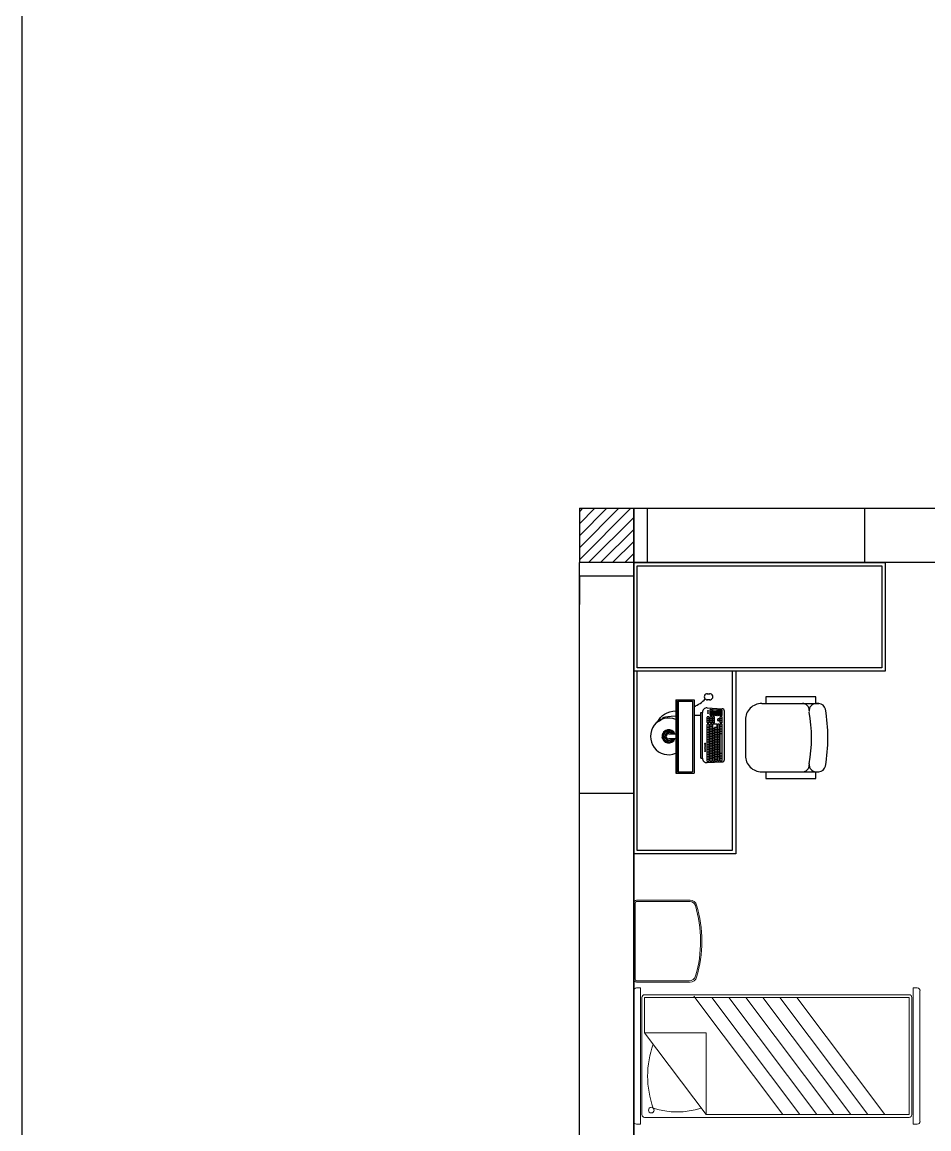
# Model space of a CAD drawing. Header units: inches. Extents: x 5 to 80005, y 6 to 60006.
# Drawn here: x 5 to 6675, y 24672 to 32813 of the extents above; entities that cross this region are included whole.
import ezdxf

# ---------------------------------------------------------------- set-up
doc = ezdxf.new("R2010")
doc.units = ezdxf.units.IN
doc.header["$MEASUREMENT"] = 0
doc.linetypes.add('ACAD_ISO08W100', pattern=[36, 24, -3, 6, -3])

# ---------------------------------------------------------------- blocks, each defined once
blk = doc.blocks.new('columnn')
h = blk.add_hatch()
h.set_pattern_fill('ANSI31', color=256, scale=500)
h.set_pattern_definition([(45, (-20875.046, -16891.983), (-44.19417, 44.19417), [])])
h.paths.add_polyline_path([(0, 200), (-200, 200), (-200, 0), (0, 0)])
h.paths.add_polyline_path([(200, 200), (0, 200), (0, 0), (200, 0)])
h.paths.add_polyline_path([(0, 0), (-200, 0), (-200, -200), (0, -200)])
h.paths.add_polyline_path([(200, 0), (0, 0), (0, -200), (200, -200)])
for p, q in [((-200, 200), (-200, -200)), ((-200, 200), (200, 200)), ((200, -200), (200, 200)), ((200, -200), (-200, -200))]:
    blk.add_line(p, q)
blk = doc.blocks.new('bed025')
at = {"color": 0, "linetype": 'Continuous', "lineweight": 18}
for p, q in [((-481.3, 0), (481.3, 0)), ((564.2, 0), (1125.7, 0)), ((-501.3, -20.1), (-501.3, -50.1)), ((-501.3, -50.1), (501.3, -50.1)), ((-451.2, -80.2), (-451.2, -2025.3)), ((-431.1, -60.2), (431.1, -60.2)), ((170.4, -80.2), (-431.1, -531.4)), ((170.4, -80.2), (431.1, -80.2)), ((170.4, -531.4), (170.4, -80.2)), ((431.1, -80.2), (431.1, -2025.3)), ((451.2, -80.2), (451.2, -2025.3)), ((501.3, -20.1), (501.3, -50.1)), ((544.1, -414.6), (544.1, -20.1)), ((554.2, -407.1), (554.2, -20.1)), ((564.2, -10), (1125.7, -10)), ((1135.7, -20.1), (1135.7, -414.6)), ((1145.7, -20.1), (1145.7, -414.6)), ((441.2, -441.2), (-431.1, -1095.4)), ((-431.1, -531.4), (-431.1, -2025.3)), ((-431.1, -531.4), (170.4, -531.4)), ((431.1, -574), (-431.1, -1220.7)), ((431.1, -699.3), (-431.1, -1346)), ((431.1, -824.7), (-431.1, -1471.4)), ((431.1, -950), (-431.1, -1596.7)), ((431.1, -1075.3), (-431.1, -1722)), ((431.1, -1200.7), (-431.1, -1847.3)), ((-431.1, -2025.3), (431.1, -2025.3)), ((-501.3, -2055.4), (-501.3, -2085.5)), ((-501.3, -2055.4), (501.3, -2055.4)), ((-481.3, -2105.5), (481.3, -2105.5)), ((-431.1, -2045.4), (431.1, -2045.4)), ((501.3, -2055.4), (501.3, -2085.5))]:
    blk.add_line(p, q, dxfattribs=at)
blk.add_circle((-397.8, -128.9), 20.7, dxfattribs=at)
for centre, radius, start, end in [((-481.3, -20.1), 20.1, 90, 180), ((-431.1, -80.2), 20.1, 90, 180), ((431.1, -80.2), 20.1, 0, 90), ((481.3, -20.1), 20.1, 0, 90), ((564.2, -20.1), 20.1, 90, 180), ((564.2, -20.1), 10, 90, 180), ((1125.7, -20.1), 20.1, 0, 90), ((1125.7, -20.1), 10, 0, 90), ((136.1, -318.7), 547.5, 161.24183, 198.75817), ((-147.6, -800.7), 698.7, 70.36718, 109.63282), ((594.3, -414.6), 50.1, 180, 253.39845), ((604.3, -407.1), 50.1, 180, 253.89153), ((844.9, 426.1), 927.4, 253.39845, 286.60155), ((844.9, 426.1), 917.4, 253.89153, 286.60155), ((1095.6, -414.6), 40.1, 286.60155, 0), ((1095.6, -414.6), 50.1, 286.60155, 0), ((-431.1, -2025.3), 20.1, 180, 270), ((431.1, -2025.3), 20.1, 270, 0), ((-481.3, -2085.5), 20.1, 180, 270), ((481.3, -2085.5), 20.1, 270, 0)]:
    blk.add_arc(centre, radius, start, end, dxfattribs=at)

msp = doc.modelspace()

# ---------------------------------------------------------------- hatches: boundary and pattern name
h = msp.add_hatch()
h.set_pattern_fill('HEX', color=256, scale=25, angle=45, style=0)
h.set_pattern_definition([(45, (-8834.718, 22828.0016), (-3.8273277, 3.8273277), [3.125, -6.25]), (165, (-8834.718, 22828.0016), (-1.4008992, -5.228227), [3.125, -6.25]), (105, (-8832.508, 22830.2113), (-5.228227, -1.4008992), [3.125, -6.25])])
h.paths.add_polyline_path([(4795.64152, 27578.27393), (4806.76335, 27578.27393, 4.9243717242), (4806.76335, 27539.90393), (4795.64152, 27539.90393, -3.82341599)])

# ---------------------------------------------------------------- linework, layer by layer
for p, q in [((4503.79238, 29237.79966), (4503.79238, 18837.79966)), ((4503.79238, 29237.79966), (14103.79238, 29237.79966)), ((14503.79238, 28837.79966), (4103.79238, 28837.79966)), ((4103.79238, 19237.79966), (4103.79238, 28837.79966)), ((4503.79238, 19237.79966), (4503.79238, 28837.79966)), ((14103.79238, 28837.79966), (4503.79238, 28837.79966)), ((5044.96882, 27872.53689), (5063.31548, 27872.53689)), ((4813.22395, 27829.08893), (4813.22395, 27289.08893)), ((4813.22395, 27829.08893), (4947.42019, 27829.08893)), ((4821.8295, 27829.08893), (4821.8295, 27289.08893)), ((4831.40594, 27819.08893), (4831.40594, 27299.08893)), ((4831.40594, 27819.08893), (4935.2748, 27819.08893)), ((4935.2748, 27819.08893), (4935.2748, 27299.08893)), ((4947.42019, 27829.08893), (4947.42019, 27289.08893)), ((5043.81645, 27768.16392), (5153.67484, 27762.22563)), ((5063.31548, 27828.23051), (5044.96882, 27828.23051)), ((5444.79266, 27800.9011), (5864.69995, 27799.93169)), ((4997.22873, 27398.73919), (4997.22873, 27735.21203)), ((4997.22873, 27735.21203), (5009.03527, 27735.21203)), ((5009.03527, 27398.73919), (5009.03527, 27735.21203)), ((5044.18985, 27660.56665), (5044.18985, 27701.34752)), ((5057.38985, 27688.37723), (5044.18985, 27688.37723)), ((5055.51985, 27703.21752), (5046.05985, 27703.21752)), ((5057.38985, 27660.56664), (5057.38985, 27701.34752)), ((5066.95985, 27714.65752), (5066.95985, 27756.12627)), ((5080.15985, 27743.27573), (5066.95985, 27743.27573)), ((5080.15985, 27733.11299), (5066.95985, 27733.11299)), ((5080.15985, 27722.95026), (5066.95985, 27722.95026)), ((5066.95985, 27660.56664), (5066.95985, 27701.34752)), ((5080.15985, 27688.37723), (5066.95985, 27688.37723)), ((5078.28985, 27712.78752), (5068.82985, 27712.78752)), ((5078.28985, 27703.21752), (5068.82985, 27703.21752)), ((5068.93079, 27757.99354), (5078.39079, 27757.48219)), ((5080.15985, 27714.65752), (5080.15985, 27755.61492)), ((5080.15985, 27660.56664), (5080.15985, 27701.34752)), ((5085.21985, 27714.65752), (5085.21985, 27755.13924)), ((5116.67985, 27743.27573), (5085.21985, 27743.27573)), ((5098.41985, 27733.11299), (5085.21985, 27733.11299)), ((5098.41985, 27722.95026), (5085.21985, 27722.95026)), ((5085.21985, 27660.56664), (5085.21985, 27701.34752)), ((5098.41985, 27688.37723), (5085.21985, 27688.37723)), ((5096.54985, 27712.78752), (5087.08985, 27712.78752)), ((5096.54985, 27703.21752), (5087.08985, 27703.21752)), ((5087.19079, 27757.00652), (5114.91079, 27755.50814)), ((5098.41985, 27714.65752), (5098.41985, 27743.27573)), ((5098.41985, 27660.56664), (5098.41985, 27701.34752)), ((5103.47985, 27714.65752), (5103.47985, 27743.27573)), ((5116.67985, 27733.11299), (5103.47985, 27733.11299)), ((5116.67985, 27722.95026), (5103.47985, 27722.95026)), ((5114.80985, 27712.78752), (5105.34985, 27712.78752)), ((5116.67985, 27714.65752), (5116.67985, 27753.64086)), ((5121.73985, 27714.65752), (5121.73985, 27753.16519)), ((5153.19985, 27743.27573), (5121.73985, 27743.27573)), ((5134.93985, 27733.11299), (5121.73985, 27733.11299)), ((5134.93985, 27722.95026), (5121.73985, 27722.95026)), ((5121.73985, 27675.40694), (5121.73985, 27686.50723)), ((5133.06985, 27712.78752), (5123.60985, 27712.78752)), ((5133.06985, 27688.37723), (5123.60985, 27688.37723)), ((5123.71079, 27755.03246), (5151.43079, 27753.53408)), ((5134.93985, 27714.65752), (5134.93985, 27743.27573)), ((5134.93985, 27675.40694), (5134.93985, 27686.50723)), ((5139.99985, 27714.65752), (5139.99985, 27743.27573)), ((5153.19985, 27733.11299), (5139.99985, 27733.11299)), ((5153.19985, 27722.95026), (5139.99985, 27722.95026)), ((5139.99985, 27660.56664), (5139.99985, 27701.34752)), ((5153.19985, 27688.37723), (5139.99985, 27688.37723)), ((5151.32985, 27712.78752), (5141.86985, 27712.78752)), ((5151.32985, 27703.21752), (5141.86985, 27703.21752)), ((5153.19985, 27714.65752), (5153.19985, 27751.66681)), ((5153.19985, 27660.56664), (5153.19985, 27701.34752)), ((5170.17484, 27388.22563), (5170.17484, 27745.72563)), ((5057.38985, 27673.53694), (5044.18985, 27673.53694)), ((5044.18985, 27375.85089), (5044.18985, 27647.25664)), ((5057.38985, 27624.39867), (5044.18985, 27624.39867)), ((5057.38985, 27606.33904), (5044.18985, 27606.33904)), ((5055.51985, 27658.69665), (5046.05985, 27658.69665)), ((5055.51985, 27649.12665), (5046.05985, 27649.12665)), ((5057.38985, 27376.36224), (5057.38985, 27647.25664)), ((5080.15985, 27673.53694), (5066.95985, 27673.53694)), ((5066.95985, 27377.82496), (5066.95985, 27647.25664)), ((5080.15985, 27630.94178), (5066.95985, 27630.94178)), ((5080.15985, 27612.88216), (5066.95985, 27612.88216)), ((5078.28985, 27658.69664), (5068.82985, 27658.69664)), ((5078.28985, 27649.12664), (5068.82985, 27649.12664)), ((5080.15985, 27378.33631), (5080.15985, 27647.25664)), ((5098.41985, 27673.53694), (5085.21985, 27673.53694)), ((5085.21985, 27378.81199), (5085.21985, 27647.25664)), ((5098.41985, 27614.91399), (5085.21985, 27614.91399)), ((5098.41985, 27599.21054), (5085.21985, 27599.21054)), ((5096.54985, 27658.69664), (5087.08985, 27658.69664)), ((5114.80985, 27649.12664), (5087.08985, 27649.12664)), ((5098.41985, 27379.32335), (5098.41985, 27624.39867)), ((5116.67985, 27624.39867), (5098.41985, 27624.39867)), ((5103.47985, 27379.79903), (5103.47985, 27624.39867)), ((5116.67985, 27606.33904), (5103.47985, 27606.33904)), ((5116.67985, 27380.31038), (5116.67985, 27647.25664)), ((5121.73985, 27380.78606), (5121.73985, 27647.25664)), ((5134.93985, 27606.33904), (5121.73985, 27606.33904)), ((5133.06985, 27673.53694), (5123.60985, 27673.53694)), ((5133.06985, 27649.12664), (5123.60985, 27649.12664)), ((5134.93985, 27381.29742), (5134.93985, 27647.25664)), ((5153.19985, 27673.53694), (5139.99985, 27673.53694)), ((5139.99985, 27381.7731), (5139.99985, 27647.25664)), ((5153.19985, 27631.37801), (5139.99985, 27631.37801)), ((5153.19985, 27613.31838), (5139.99985, 27613.31838)), ((5151.32985, 27658.69664), (5141.86985, 27658.69664)), ((5151.32985, 27649.12664), (5141.86985, 27649.12664)), ((5153.19985, 27382.28445), (5153.19985, 27647.25664)), ((4761.47428, 27578.27393), (4813.22395, 27578.27393)), ((4813.22395, 27539.90393), (4761.47428, 27539.90393)), ((5057.38985, 27588.27941), (5044.18985, 27588.27941)), ((5057.38985, 27570.21979), (5044.18985, 27570.21979)), ((5057.38985, 27552.16016), (5044.18985, 27552.16016)), ((5057.38985, 27534.10053), (5044.18985, 27534.10053)), ((5057.38985, 27516.04091), (5044.18985, 27516.04091)), ((5080.15985, 27594.82253), (5066.95985, 27594.82253)), ((5080.15985, 27576.7629), (5066.95985, 27576.7629)), ((5080.15985, 27558.70328), (5066.95985, 27558.70328)), ((5080.15985, 27540.64365), (5066.95985, 27540.64365)), ((5080.15985, 27522.58402), (5066.95985, 27522.58402)), ((5098.41985, 27581.15091), (5085.21985, 27581.15091)), ((5098.41985, 27563.09129), (5085.21985, 27563.09129)), ((5098.41985, 27545.03166), (5085.21985, 27545.03166)), ((5098.41985, 27526.97203), (5085.21985, 27526.97203)), ((5116.67985, 27588.27941), (5103.47985, 27588.27941)), ((5116.67985, 27570.21979), (5103.47985, 27570.21979)), ((5116.67985, 27552.16016), (5103.47985, 27552.16016)), ((5116.67985, 27534.10053), (5103.47985, 27534.10053)), ((5116.67985, 27516.04091), (5103.47985, 27516.04091)), ((5134.93985, 27588.27941), (5121.73985, 27588.27941)), ((5134.93985, 27570.21979), (5121.73985, 27570.21979)), ((5134.93985, 27552.16016), (5121.73985, 27552.16016)), ((5134.93985, 27534.10053), (5121.73985, 27534.10053)), ((5134.93985, 27516.0409), (5121.73985, 27516.04091)), ((5153.19985, 27595.25876), (5139.99985, 27595.25876)), ((5153.19985, 27577.19913), (5139.99985, 27577.19913)), ((5057.38985, 27497.98128), (5044.18985, 27497.98128)), ((5057.38985, 27479.92165), (5044.18985, 27479.92165)), ((5057.38985, 27461.86203), (5044.18985, 27461.86203)), ((5057.38985, 27443.8024), (5044.18985, 27443.8024)), ((5080.15985, 27504.5244), (5066.95985, 27504.5244)), ((5080.15985, 27486.46477), (5066.95985, 27486.46477)), ((5080.15985, 27468.40514), (5066.95985, 27468.40514)), ((5080.15985, 27450.34551), (5066.95985, 27450.34552)), ((5098.41985, 27508.91241), (5085.21985, 27508.91241)), ((5098.41985, 27490.85278), (5085.21985, 27490.85278)), ((5098.41985, 27472.79315), (5085.21985, 27472.79315)), ((5098.41985, 27454.73353), (5085.21985, 27454.73353)), ((5098.41985, 27436.6739), (5085.21985, 27436.6739)), ((5116.67985, 27497.98128), (5103.47985, 27497.98128)), ((5116.67985, 27479.92165), (5103.47985, 27479.92165)), ((5116.67985, 27461.86203), (5103.47985, 27461.86203)), ((5116.67985, 27443.8024), (5103.47985, 27443.8024)), ((5134.93985, 27497.98128), (5121.73985, 27497.98128)), ((5134.93985, 27479.92165), (5121.73985, 27479.92165)), ((5134.93985, 27461.86202), (5121.73985, 27461.86203)), ((5134.93985, 27443.8024), (5121.73985, 27443.8024)), ((4997.22873, 27398.73919), (5009.03527, 27398.73919)), ((5043.81646, 27365.7873), (5153.67484, 27371.72563)), ((5057.38985, 27425.74277), (5044.18985, 27425.74277)), ((5057.38985, 27407.68315), (5044.18985, 27407.68315)), ((5057.38985, 27389.3946), (5044.18985, 27389.3946)), ((5046.16079, 27373.98362), (5055.62079, 27374.49497)), ((5080.15985, 27432.28589), (5066.95985, 27432.28589)), ((5080.15985, 27414.22626), (5066.95985, 27414.22626)), ((5080.15985, 27395.93772), (5066.95985, 27395.93772)), ((5068.93079, 27375.95768), (5078.39079, 27376.46904)), ((5098.41985, 27418.61427), (5085.21985, 27418.61427)), ((5098.41985, 27400.55465), (5085.21985, 27400.55465)), ((5087.19079, 27376.94472), (5096.65079, 27377.45607)), ((5116.67985, 27425.74277), (5103.47985, 27425.74277)), ((5116.67985, 27407.68315), (5103.47985, 27407.68315)), ((5116.67985, 27389.3946), (5103.47985, 27389.3946)), ((5105.45079, 27377.93175), (5114.91079, 27378.44311)), ((5134.93985, 27425.74277), (5121.73985, 27425.74277)), ((5134.93985, 27407.68314), (5121.73985, 27407.68315)), ((5123.71079, 27378.91879), (5133.17079, 27379.43014)), ((5153.19985, 27432.72212), (5139.99985, 27432.72212)), ((5153.19985, 27414.66249), (5139.99985, 27414.66249)), ((5153.19985, 27396.37394), (5139.99985, 27396.37394)), ((5141.97079, 27379.90582), (5151.43079, 27380.41718)), ((4813.22395, 27289.08893), (4947.42019, 27289.08893)), ((4831.40594, 27299.08893), (4935.2748, 27299.08893)), ((5444.79266, 27298.29966), (5864.69995, 27299.26906))]:
    msp.add_line(p, q)
at = {"color": 7, "linetype": 'ACAD_ISO08W100', "ltscale": 20}
for p, q in [((4503.79238, 28837.79966), (4503.79238, 29237.79966)), ((4603.79238, 28837.79966), (4603.79238, 29237.79966)), ((6203.79238, 28837.79966), (6203.79238, 29237.79966)), ((4503.79238, 28837.79966), (4103.79238, 28837.79966)), ((4503.79238, 28737.79966), (4103.79238, 28737.79966)), ((4103.79238, 28737.79966), (4103.79238, 28734.59966)), ((4103.79238, 28734.59966), (4103.79238, 28732.59966)), ((4103.79238, 28734.59966), (4103.79238, 28731.39966)), ((4103.79238, 28732.59966), (4103.79238, 28730.29966)), ((4103.79238, 28730.29966), (4103.79238, 28728.29966)), ((4103.79238, 28728.29966), (4103.79238, 28528.29966)), ((4503.79238, 27137.79966), (4103.79238, 27137.79966))]:
    msp.add_line(p, q, dxfattribs=at)
at = {"color": 7, "ltscale": 20}
for points in [[(4.79238, 60005.79966), (80004.79238, 60005.79966), (80004.79238, 5.79966), (4.79238, 5.79966)], [(4503.79238, 28837.79966), (6353.79238, 28837.79966), (6353.79238, 28037.79966), (4503.79238, 28037.79966)], [(4528.79238, 28812.79966), (6328.79238, 28812.79966), (6328.79238, 28062.79966), (4528.79238, 28062.79966)]]:
    msp.add_lwpolyline(points, close=True, dxfattribs=at)
for points in [[(5253.79238, 28037.79966), (5253.79238, 26695.29966), (4503.79238, 26695.29966), (4503.79238, 28495.29966)], [(4528.79238, 28062.79966), (4528.79238, 28470.29966)], [(5228.79238, 28037.79966), (5228.79238, 26720.29966), (4528.79238, 26720.29966), (4528.79238, 28037.79966)], [(5843.79238, 27800.9011), (5843.79238, 27850.9011), (5474.76206, 27850.9011), (5474.76206, 27800.9011)], [(5474.76206, 27298.29966), (5474.76206, 27248.29966), (5843.79238, 27248.29966), (5843.79238, 27298.29966)]]:
    msp.add_lwpolyline(points)
for points in [[(5444.79266, 27800.9011, 0.4142135624), (5324.79266, 27680.9011), (5324.79266, 27418.29966, 0.4142135624), (5444.79266, 27298.29966)], [(5794.41487, 27750.4164, 0.4170557851), (5744.41722, 27800.9011)], [(5844.41252, 27299.26906), (5864.69995, 27299.26906, 0.3660754833), (5914.00349, 27340.95279, 0.0842750966), (5914.00349, 27758.24797, 0.3660754831), (5864.69995, 27799.93169), (5844.41252, 27799.93169, 0.4649196266), (5795.13303, 27741.47405)], [(5744.41722, 27298.29966, 0.4170557851), (5794.41487, 27348.78436, 0.4113770404)]]:
    msp.add_lwpolyline(points, format="xyb")
for centre in [(5049.87887, 27748.26536), (5049.87887, 27738.68893), (5049.87887, 27729.1125), (5028.36455, 27507.15179), (5028.36455, 27497.57536), (5028.36455, 27487.99893), (5028.36455, 27478.4225), (5028.36455, 27468.84607), (5028.36455, 27459.26964), (5028.36455, 27449.69321)]:
    msp.add_circle(centre, 2.19991)
for centre, radius, start, end in [((5044.96882, 27850.3837), 22.15319, 65.538204184, 294.461795816), ((5063.31548, 27850.3837), 22.15319, 245.538204184, 114.461795816), ((5042.03527, 27735.21203), 33, 86.905941941, 180), ((5153.67484, 27745.72563), 16.5, 0, 90), ((4761.47428, 27559.08893), 135, 67.459841564, 292.540158436), ((5046.05985, 27701.34752), 1.87, 89.999999453, 179.999999453), ((5055.51985, 27701.34752), 1.87, 359.999999453, 89.999999453), ((5068.82985, 27756.12627), 1.87, 86.905941941, 179.999999453), ((5068.82985, 27714.65752), 1.87, 179.999999453, 269.999999453), ((5068.82985, 27701.34752), 1.87, 89.999999453, 179.999999453), ((5078.28985, 27714.65752), 1.87, 269.999999453, 359.999999453), ((5078.28985, 27701.34752), 1.87, 359.999999453, 89.999999453), ((5078.28985, 27755.61492), 1.87, 359.999999453, 86.905941941), ((5087.08985, 27755.13924), 1.87, 86.905941941, 179.999999453), ((5087.08985, 27714.65752), 1.87, 179.999999453, 269.999999453), ((5087.08985, 27701.34752), 1.87, 89.999999453, 179.999999453), ((5096.54985, 27714.65752), 1.87, 269.999999453, 359.999999453), ((5096.54985, 27701.34752), 1.87, 359.999999453, 89.999999453), ((5105.34985, 27714.65752), 1.87, 179.999999453, 269.999999453), ((5114.80985, 27714.65752), 1.87, 269.999999453, 359.999999453), ((5114.80985, 27753.64086), 1.87, 359.999999453, 86.905941941), ((5123.60985, 27753.16519), 1.87, 86.905941941, 179.999999453), ((5123.60985, 27714.65752), 1.87, 179.999999453, 269.999999453), ((5123.60985, 27686.50723), 1.87, 89.999999453, 179.999999453), ((5133.06985, 27714.65752), 1.87, 269.999999453, 359.999999453), ((5133.06985, 27686.50723), 1.87, 359.999999453, 89.999999453), ((5141.86985, 27714.65752), 1.87, 179.999999453, 269.999999453), ((5141.86985, 27701.34752), 1.87, 89.999999453, 179.999999453), ((5151.32985, 27714.65752), 1.87, 269.999999453, 359.999999453), ((5151.32985, 27701.34752), 1.87, 359.999999453, 89.999999453), ((5151.32985, 27751.66681), 1.87, 359.999999453, 86.905941941), ((4684.73453, 27548.29966), 1126.63342, 350.261445342, 9.694656351), ((4761.47428, 27559.08893), 49.185, 22.958104922, 337.041895078), ((4761.47428, 27559.08893), 39.185, 29.314334376, 330.685665624), ((5046.05985, 27660.56664), 1.87, 179.999999453, 269.999999453), ((5046.05985, 27647.25664), 1.87, 89.999999453, 179.999999453), ((5055.51985, 27660.56664), 1.87, 269.999999453, 359.999999453), ((5055.51985, 27647.25664), 1.87, 359.999999453, 89.999999453), ((5068.82985, 27660.56664), 1.87, 179.999999453, 269.999999453), ((5068.82985, 27647.25664), 1.87, 89.999999453, 179.999999453), ((5078.28985, 27660.56664), 1.87, 269.999999453, 359.999999453), ((5078.28985, 27647.25664), 1.87, 359.999999453, 89.999999453), ((5087.08985, 27660.56664), 1.87, 179.999999453, 269.999999453), ((5087.08985, 27647.25664), 1.87, 89.999999453, 179.999999453), ((5096.54985, 27660.56664), 1.87, 269.999999453, 359.999999453), ((5114.80985, 27647.25664), 1.87, 359.999999453, 89.999999453), ((5123.60985, 27675.40694), 1.87, 179.999999453, 269.999999453), ((5123.60985, 27647.25664), 1.87, 89.999999453, 179.999999453), ((5133.06985, 27675.40694), 1.87, 269.999999453, 359.999999453), ((5133.06985, 27647.25664), 1.87, 359.999999453, 89.999999453), ((5141.86985, 27660.56664), 1.87, 179.999999453, 269.999999453), ((5141.86985, 27647.25664), 1.87, 89.999999453, 179.999999453), ((5151.32985, 27660.56664), 1.87, 269.999999453, 359.999999453), ((5151.32985, 27647.25664), 1.87, 359.999999453, 89.999999453), ((4761.47428, 27559.08893), 29.185, 41.098706399, 318.901293601), ((4761.47428, 27559.08893), 19.185, 90, 270), ((5042.03527, 27398.73919), 33, 180, 273.094081218), ((5046.05985, 27375.85089), 1.87, 179.999999453, 273.094081218), ((5055.51985, 27376.36224), 1.87, 273.094081218, 359.999999453), ((5068.82985, 27377.82496), 1.87, 179.999999453, 273.094081218), ((5078.28985, 27378.33631), 1.87, 273.094081218, 359.999999453), ((5087.08985, 27378.81199), 1.87, 179.999999453, 273.094081218), ((5096.54985, 27379.32335), 1.87, 273.094081218, 359.999999453), ((5105.34985, 27379.79903), 1.87, 179.999999453, 273.094081218), ((5114.80985, 27380.31038), 1.87, 273.094081218, 359.999999453), ((5123.60985, 27380.78606), 1.87, 179.999999453, 273.094081218), ((5133.06985, 27381.29742), 1.87, 273.094081218, 359.999999453), ((5141.86985, 27381.7731), 1.87, 179.999999453, 273.094081218), ((5151.32985, 27382.28445), 1.87, 273.094081218, 359.999999453), ((5153.67484, 27388.22563), 16.5, 270, 0), ((5844.41252, 27349.26906), 50, 170.261445342, 269.999982398)]:
    msp.add_arc(centre, radius, start, end)
for points in [[(4947.42019, 27777.27774), (4978.73682, 27790.93141), (5006.84682, 27810.05255), (5029.35871, 27834.66466)], [(4947.42019, 27715.19209), (4962.80085, 27715.54289), (4979.37086, 27715.88452), (4997.22873, 27716.21631)]]:
    msp.add_open_spline(points, degree=3)
for points, knots in [([(4676.05849, 27663.63147), (4691.66706, 27687.92575), (4727.2776, 27732.90436), (4782.82719, 27743.90951), (4813.22395, 27747.97884)], [0.04151624842, 0.04151624842, 0.04151624842, 0.04151624842, 0.12441797485, 0.2136336527, 0.2136336527, 0.2136336527, 0.2136336527]), ([(4676.05849, 27663.63147), (4726.65012, 27689.52005), (4699.49458, 27698.90561), (4760.4354, 27707.61182), (4813.22395, 27710.56046)], [0.04151624842, 0.04151624842, 0.04151624842, 0.04151624842, 0.12441797485, 0.17455828853, 0.17455828853, 0.17455828853, 0.17455828853])]:
    msp.add_open_spline(points, degree=3, knots=knots)

# ---------------------------------------------------------------- block references
msp.add_blockref('columnn', (4303.79238, 29037.79966))
at = {"color": 0, "rotation": 90}
msp.add_blockref('bed025', (4503.79238, 25207.71396), dxfattribs=at)

doc.saveas('drawing.dxf')
